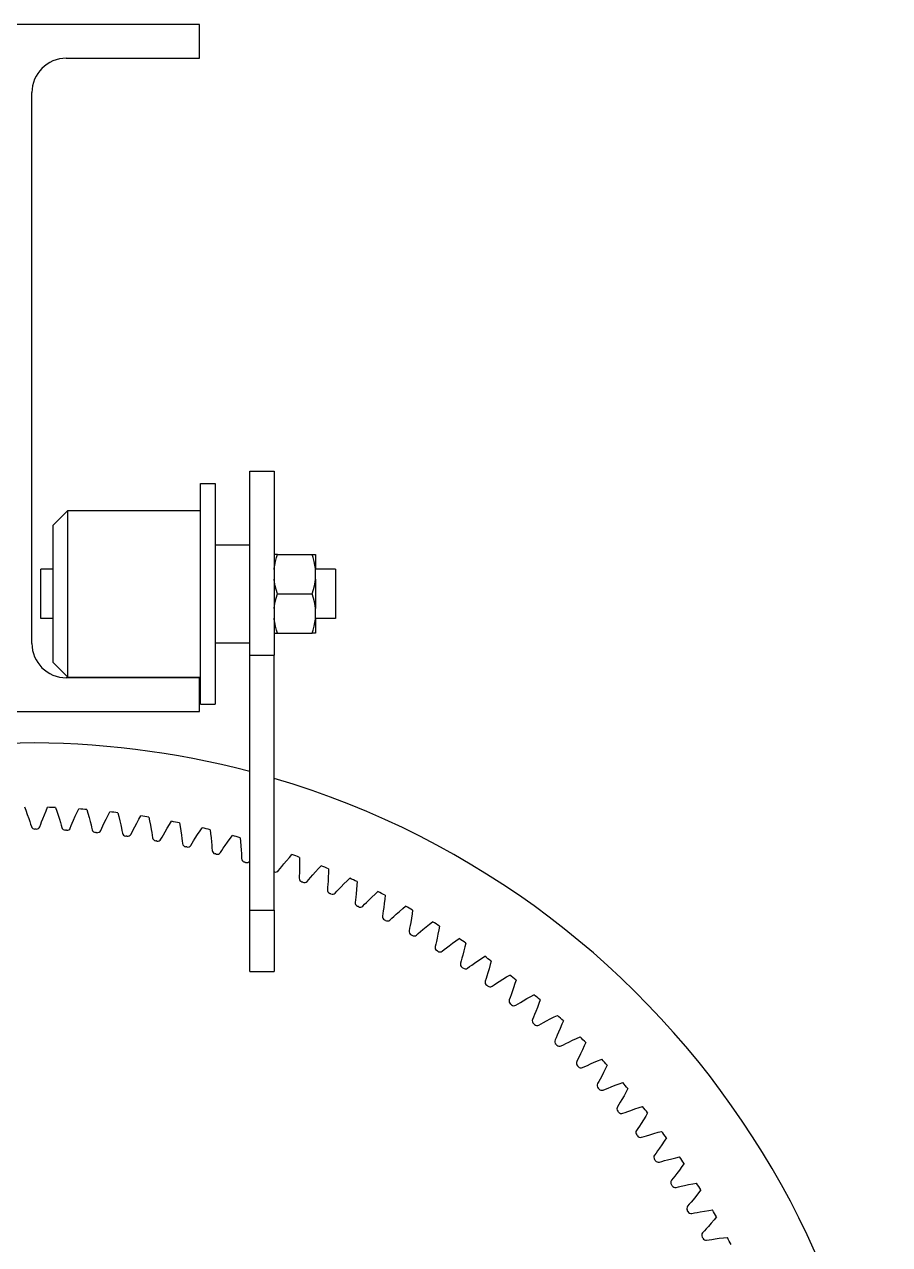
# Model space of a CAD drawing. Extents: x -8712 to 1826, y -2785 to 399.
# Drawn here: x -1887.4 to -1711.2, y -786.5 to -537.9 of the extents above; entities that cross this region are included whole.
import ezdxf

# ---------------------------------------------------------------- set-up
doc = ezdxf.new("R2010")
doc.units = 0
doc.layers.get('0').update_dxf_attribs({"linetype": 'CONTINUOUS'})

msp = doc.modelspace()

# ---------------------------------------------------------------- linework, layer by layer
at = {"color": 1}
for p, q in [((-1851.685938, -537.908262), (-1924.685938, -537.908262)), ((-1851.685938, -544.808262), (-1851.685938, -537.908262)), ((-1878.835938, -544.808262), (-1851.685938, -544.808262)), ((-1885.835938, -664.008262), (-1885.835938, -551.808262)), ((-1841.490409, -666.407862), (-1841.490409, -628.907862)), ((-1841.490409, -628.907862), (-1836.490409, -628.907862)), ((-1836.490409, -628.907862), (-1836.490409, -666.407862)), ((-1851.490409, -676.407862), (-1851.490409, -631.407862)), ((-1851.490409, -631.407862), (-1848.490409, -631.407862)), ((-1848.490409, -631.407862), (-1848.490409, -676.407862)), ((-1878.490409, -636.907862), (-1881.490409, -639.907862)), ((-1878.490409, -670.907862), (-1878.490409, -636.907862)), ((-1878.490409, -636.907862), (-1851.490409, -636.907862)), ((-1881.490409, -667.907862), (-1881.490409, -639.907862)), ((-1848.490409, -643.907862), (-1841.490409, -643.907862)), ((-1835.822059, -645.908121), (-1836.490409, -645.907862)), ((-1836.005229, -646.490852), (-1835.822059, -645.908121)), ((-1835.822059, -645.907862), (-1828.758759, -645.907862)), ((-1828.758759, -645.908121), (-1828.090409, -645.907862)), ((-1828.575589, -646.490852), (-1828.758759, -645.908121)), ((-1828.090409, -645.907862), (-1828.090409, -648.92562)), ((-1836.490411, -648.925633), (-1836.474068, -648.763993)), ((-1836.474068, -648.763993), (-1836.373663, -648.051454)), ((-1836.373663, -648.051454), (-1836.220352, -647.300352)), ((-1836.220352, -647.300352), (-1836.005229, -646.490852)), ((-1828.360466, -647.300352), (-1828.575589, -646.490852)), ((-1828.207155, -648.051454), (-1828.360466, -647.300352)), ((-1828.10675, -648.763993), (-1828.207155, -648.051454)), ((-1828.090407, -648.925633), (-1828.10675, -648.763993)), ((-1883.999933, -658.907862), (-1883.999933, -648.907862)), ((-1881.490409, -648.907862), (-1883.999933, -648.907862)), ((-1836.412682, -651.523285), (-1836.490411, -650.890093)), ((-1828.168137, -651.523285), (-1828.090407, -650.890093)), ((-1828.090409, -650.890089), (-1828.090409, -648.925636)), ((-1828.090409, -650.890105), (-1828.090409, -656.92562)), ((-1823.999933, -648.907862), (-1828.090407, -648.907862)), ((-1823.999933, -648.907862), (-1823.999933, -658.907862)), ((-1836.277835, -652.259706), (-1836.412682, -651.523285)), ((-1836.084425, -653.047019), (-1836.277835, -652.259706)), ((-1835.822059, -653.907324), (-1836.084425, -653.047019)), ((-1828.758759, -653.907324), (-1828.496393, -653.047019)), ((-1828.496393, -653.047019), (-1828.302983, -652.259706)), ((-1828.302983, -652.259706), (-1828.168137, -651.523285)), ((-1836.412682, -656.292439), (-1836.277835, -655.556018)), ((-1836.277835, -655.556018), (-1836.084425, -654.768706)), ((-1836.084425, -654.768706), (-1835.822059, -653.9084)), ((-1835.822059, -653.9084), (-1835.822059, -653.907324)), ((-1835.822059, -653.907862), (-1828.758759, -653.907862)), ((-1828.758759, -653.9084), (-1828.758759, -653.907324)), ((-1828.496393, -654.768706), (-1828.758759, -653.9084)), ((-1828.302983, -655.556018), (-1828.496393, -654.768706)), ((-1828.168137, -656.292439), (-1828.302983, -655.556018)), ((-1836.490411, -656.925631), (-1836.412682, -656.292439)), ((-1828.090407, -656.925631), (-1828.168137, -656.292439)), ((-1828.090409, -658.890089), (-1828.090409, -656.925636)), ((-1881.490409, -658.907862), (-1883.999933, -658.907862)), ((-1836.474068, -659.051728), (-1836.490411, -658.890092)), ((-1836.373663, -659.764273), (-1836.474068, -659.051728)), ((-1836.220352, -660.515373), (-1836.373663, -659.764273)), ((-1836.005229, -661.324873), (-1836.220352, -660.515373)), ((-1828.575589, -661.324873), (-1828.360466, -660.515373)), ((-1828.360466, -660.515373), (-1828.207155, -659.764273)), ((-1828.207155, -659.764273), (-1828.10675, -659.051728)), ((-1828.10675, -659.051728), (-1828.090407, -658.890092)), ((-1828.090409, -658.890105), (-1828.090409, -661.907862)), ((-1823.999933, -658.907862), (-1828.090409, -658.907862)), ((-1836.490409, -661.907862), (-1835.822059, -661.907603)), ((-1835.822059, -661.907603), (-1836.005229, -661.324873)), ((-1835.822059, -661.907862), (-1828.758759, -661.907862)), ((-1835.822059, -661.907862), (-1828.758759, -661.907862)), ((-1835.822059, -661.907862), (-1828.758759, -661.907862)), ((-1835.822059, -661.907862), (-1828.758759, -661.907862)), ((-1828.758759, -661.907603), (-1828.575589, -661.324873)), ((-1828.090409, -661.907862), (-1828.758759, -661.907603)), ((-1848.490409, -663.907862), (-1841.490409, -663.907862)), ((-1878.490409, -670.907862), (-1881.490409, -667.907862)), ((-1841.490409, -718.369387), (-1841.490409, -666.407862)), ((-1841.490409, -666.407862), (-1836.490409, -666.407862)), ((-1836.490409, -718.369387), (-1836.490409, -666.407862)), ((-1851.685938, -671.008262), (-1878.835938, -671.008262)), ((-1878.490409, -670.907862), (-1851.490409, -670.907862)), ((-1851.685938, -677.908262), (-1851.685938, -671.008262)), ((-1924.685938, -677.908262), (-1851.685938, -677.908262)), ((-1851.490409, -676.407862), (-1848.490409, -676.407862)), ((-1887.365908, -697.294562), (-1887.090675, -698.003944)), ((-1887.090675, -698.003944), (-1886.778384, -698.844093)), ((-1883.29325, -698.912581), (-1882.948197, -698.085292)), ((-1882.948197, -698.085292), (-1882.645326, -697.387262)), ((-1881.006531, -697.451651), (-1880.75936, -698.171291)), ((-1880.75936, -698.171291), (-1880.480294, -699.023053)), ((-1877.000536, -699.228314), (-1876.623269, -698.415209)), ((-1876.623269, -698.415209), (-1876.293227, -697.729609)), ((-1874.658223, -697.858286), (-1874.439496, -698.587076)), ((-1870.31617, -698.993188), (-1869.959466, -698.321073)), ((-1886.778384, -698.844093), (-1886.491565, -699.654363)), ((-1886.491565, -699.654363), (-1886.27517, -700.294556)), ((-1886.27517, -700.294556), (-1886.108117, -700.80856)), ((-1886.108117, -700.80856), (-1885.951538, -701.308308)), ((-1884.216184, -701.342387), (-1884.040106, -700.849171)), ((-1884.040106, -700.849171), (-1883.853002, -700.342121)), ((-1883.853002, -700.342121), (-1883.61164, -699.710917)), ((-1883.61164, -699.710917), (-1883.29325, -698.912581)), ((-1880.480294, -699.023053), (-1880.225507, -699.843959)), ((-1880.225507, -699.843959), (-1880.034412, -700.492154)), ((-1880.034412, -700.492154), (-1879.887668, -701.012321)), ((-1877.822846, -701.13409), (-1877.61598, -700.634776)), ((-1877.61598, -700.634776), (-1877.350022, -700.013535)), ((-1877.350022, -700.013535), (-1877.000536, -699.228314)), ((-1874.439496, -698.587076), (-1874.194086, -699.449137)), ((-1874.194086, -699.449137), (-1873.971723, -700.279413)), ((-1873.971723, -700.279413), (-1873.806224, -700.93461)), ((-1873.806224, -700.93461), (-1873.680015, -701.460137)), ((-1871.395255, -701.17207), (-1871.105113, -700.561749)), ((-1871.105113, -700.561749), (-1870.725069, -699.790854)), ((-1870.725069, -699.790854), (-1870.31617, -698.993188)), ((-1868.330775, -698.513842), (-1868.140828, -699.250657)), ((-1868.140828, -699.250657), (-1867.929451, -700.121688)), ((-1867.929451, -700.121688), (-1867.739857, -700.960053)), ((-1867.739857, -700.960053), (-1867.600209, -701.621244)), ((-1864.886542, -701.354715), (-1864.476525, -700.599335)), ((-1864.476525, -700.599335), (-1864.036626, -699.818337)), ((-1864.036626, -699.818337), (-1863.653809, -699.160744)), ((-1862.033942, -699.417306), (-1861.873069, -700.16101)), ((-1861.873069, -700.16101), (-1861.696051, -701.039669)), ((-1858.264539, -701.652509), (-1857.794317, -700.889383)), ((-1857.794317, -700.889383), (-1857.385979, -700.247327)), ((-1855.777433, -700.567287), (-1855.645882, -701.316733)), ((-1879.887668, -701.012321), (-1879.75083, -701.517831)), ((-1878.018152, -701.620012), (-1877.822846, -701.13409)), ((-1873.680015, -701.460137), (-1873.563128, -701.97063)), ((-1871.835798, -702.140758), (-1871.621565, -701.662877)), ((-1871.621565, -701.662877), (-1871.395255, -701.17207)), ((-1867.600209, -701.621244), (-1867.494728, -702.15132)), ((-1867.494728, -702.15132), (-1867.397974, -702.666008)), ((-1865.678654, -702.903819), (-1865.445825, -702.434718)), ((-1865.445825, -702.434718), (-1865.200421, -701.953174)), ((-1865.200421, -701.953174), (-1864.886542, -701.354715)), ((-1861.696051, -701.039669), (-1861.539517, -701.884831)), ((-1861.539517, -701.884831), (-1861.425935, -702.550994)), ((-1861.425935, -702.550994), (-1861.341346, -703.084803)), ((-1861.341346, -703.084803), (-1861.264873, -703.602893)), ((-1859.556216, -703.908021), (-1859.305149, -703.448422)), ((-1859.305149, -703.448422), (-1859.041029, -702.976884)), ((-1859.041029, -702.976884), (-1858.703896, -702.391209)), ((-1858.703896, -702.391209), (-1858.264539, -701.652509)), ((-1855.645882, -701.316733), (-1855.503497, -702.201664)), ((-1855.503497, -702.201664), (-1855.380264, -703.052321)), ((-1855.380264, -703.052321), (-1855.292923, -703.722429)), ((-1852.566709, -703.669634), (-1852.09869, -702.948752)), ((-1852.09869, -702.948752), (-1851.59887, -702.204676)), ((-1851.59887, -702.204676), (-1851.16564, -701.579146)), ((-1849.570896, -701.96201), (-1849.468869, -702.716044)), ((-1849.468869, -702.716044), (-1849.361336, -703.605882)), ((-1845.459838, -703.762186), (-1845.002384, -703.154147)), ((-1855.292923, -703.722429), (-1855.229357, -704.259148)), ((-1855.229357, -704.259148), (-1855.173283, -704.77984)), ((-1853.477922, -705.151815), (-1853.209005, -704.702427)), ((-1853.209005, -704.702427), (-1852.926576, -704.241622)), ((-1852.926576, -704.241622), (-1852.566709, -703.669634)), ((-1849.361336, -703.605882), (-1849.271595, -704.460721)), ((-1849.271595, -704.460721), (-1849.210629, -705.133742)), ((-1849.210629, -705.133742), (-1849.168184, -705.672542)), ((-1849.168184, -705.672542), (-1849.132596, -706.195035)), ((-1847.166793, -706.194798), (-1846.86649, -705.745437)), ((-1846.86649, -705.745437), (-1846.484445, -705.188018)), ((-1846.484445, -705.188018), (-1845.988485, -704.486066)), ((-1845.988485, -704.486066), (-1845.459838, -703.762186)), ((-1843.4239, -703.599326), (-1843.351556, -704.356783)), ((-1843.351556, -704.356783), (-1843.27904, -705.250158)), ((-1843.27904, -705.250158), (-1843.222929, -706.10786)), ((-1847.453145, -706.633282), (-1847.166793, -706.194798)), ((-1843.222929, -706.10786), (-1843.188433, -706.782756)), ((-1843.188433, -706.782756), (-1843.167174, -707.322807)), ((-1843.167174, -707.322807), (-1843.152126, -707.846294)), ((-1834.522098, -708.934932), (-1833.972592, -708.274057)), ((-1833.972592, -708.274057), (-1833.38878, -707.593885)), ((-1833.38878, -707.593885), (-1832.88503, -707.023612)), ((-1831.34634, -707.591265), (-1831.333648, -708.352064)), ((-1831.333648, -708.352064), (-1831.33145, -709.248373)), ((-1835.601206, -710.299737), (-1835.281333, -709.885072)), ((-1835.281333, -709.885072), (-1834.9467, -709.460657)), ((-1834.9467, -709.460657), (-1834.522098, -708.934932)), ((-1831.361368, -710.783356), (-1831.382546, -711.323411)), ((-1831.342806, -710.107834), (-1831.361368, -710.783356)), ((-1831.33145, -709.248373), (-1831.342806, -710.107834)), ((-1828.66046, -711.157684), (-1828.085432, -710.518892)), ((-1828.085432, -710.518892), (-1827.475367, -709.862166)), ((-1827.475367, -709.862166), (-1826.949616, -709.312109)), ((-1825.451585, -710.700444), (-1825.484577, -711.596149)), ((-1825.434399, -709.939733), (-1825.451585, -710.700444)), ((-1831.382546, -711.323411), (-1831.408617, -711.846465)), ((-1829.792318, -712.479072), (-1829.456413, -712.077285)), ((-1829.456413, -712.077285), (-1829.105375, -711.666335)), ((-1829.105375, -711.666335), (-1828.66046, -711.157684)), ((-1825.574736, -713.128773), (-1825.6171, -713.66758)), ((-1825.529668, -712.454501), (-1825.574736, -713.128774)), ((-1825.484577, -711.596149), (-1825.529668, -712.454501)), ((-1822.890606, -713.60885), (-1822.290943, -712.993126)), ((-1822.290943, -712.993126), (-1821.655565, -712.360857)), ((-1821.655565, -712.360857), (-1821.108624, -711.831866)), ((-1819.666254, -713.277942), (-1819.734386, -714.171661)), ((-1819.619215, -712.518492), (-1819.666254, -713.277942)), ((-1825.6171, -713.66758), (-1825.663685, -714.189207)), ((-1824.073469, -714.884783), (-1823.722048, -714.496493)), ((-1823.722048, -714.496493), (-1823.355147, -714.099641)), ((-1823.355147, -714.099641), (-1822.890606, -713.60885)), ((-1819.884645, -715.699565), (-1819.94813, -716.236293)), ((-1819.81314, -715.027582), (-1819.884645, -715.699565)), ((-1819.734386, -714.171661), (-1819.81314, -715.027582)), ((-1817.221433, -716.28465), (-1816.598058, -715.692943)), ((-1816.598058, -715.692943), (-1815.938348, -715.086106)), ((-1815.938348, -715.086106), (-1815.37106, -714.578995)), ((-1813.909757, -715.323567), (-1813.986575, -716.080584)), ((-1819.94813, -716.236293), (-1820.015159, -716.755689)), ((-1818.453476, -717.51316), (-1818.087083, -717.138966)), ((-1818.087083, -717.138966), (-1817.704884, -716.756825)), ((-1817.704884, -716.756825), (-1817.221433, -716.28465)), ((-1814.202039, -717.823108), (-1814.299871, -718.491766)), ((-1814.089742, -716.970939), (-1814.202039, -717.823108)), ((-1813.986575, -716.080584), (-1814.089742, -716.970939)), ((-1811.015558, -718.61418), (-1810.332531, -718.033711)), ((-1810.332531, -718.033711), (-1809.745772, -717.549263)), ((-1808.314827, -718.350631), (-1808.421306, -719.104048)), ((-1841.490409, -730.869387), (-1841.490409, -718.369387)), ((-1841.490409, -718.369387), (-1836.490409, -718.369387)), ((-1836.490409, -718.369387), (-1836.490409, -730.869387)), ((-1814.384379, -719.025588), (-1814.471747, -719.541952)), ((-1814.299871, -718.491766), (-1814.384379, -719.025588)), ((-1812.941007, -720.36015), (-1812.560205, -720.000629)), ((-1812.560205, -720.000629), (-1812.163298, -719.633788)), ((-1812.163298, -719.633788), (-1811.661682, -719.180957)), ((-1811.661682, -719.180957), (-1811.015558, -718.61418)), ((-1808.705015, -720.83677), (-1808.829023, -721.501071)), ((-1808.559349, -719.989667), (-1808.705015, -720.83677)), ((-1808.421306, -719.104048), (-1808.559349, -719.989667)), ((-1804.846759, -721.199127), (-1804.241433, -720.738088)), ((-1808.934423, -722.031164), (-1809.041997, -722.5437)), ((-1808.829023, -721.501071), (-1808.934423, -722.031164)), ((-1807.544559, -723.421364), (-1807.149936, -723.077071)), ((-1807.149936, -723.077071), (-1806.738933, -722.726094)), ((-1806.738933, -722.726094), (-1806.219925, -722.293306)), ((-1806.219925, -722.293306), (-1805.552048, -721.752333)), ((-1805.552048, -721.752333), (-1804.846759, -721.199127)), ((-1803.151734, -723.22319), (-1803.330545, -724.063921)), ((-1802.979029, -722.343673), (-1803.151734, -723.22319)), ((-1802.843053, -721.595017), (-1802.979029, -722.343673)), ((-1803.606668, -725.248387), (-1803.734281, -725.756305)), ((-1803.480538, -724.722841), (-1803.606668, -725.248387)), ((-1803.330545, -724.063921), (-1803.480538, -724.722842)), ((-1801.440153, -726.028977), (-1800.904555, -725.616898)), ((-1800.904555, -725.616898), (-1800.215954, -725.102563)), ((-1800.215954, -725.102563), (-1799.48949, -724.577473)), ((-1799.48949, -724.577473), (-1798.86653, -724.140555)), ((-1797.668134, -725.794464), (-1797.875236, -726.666521)), ((-1797.502871, -725.051723), (-1797.668134, -725.794464)), ((-1802.272454, -726.692081), (-1801.864618, -726.363546)), ((-1801.864618, -726.363546), (-1801.440153, -726.028977)), ((-1798.262662, -728.152108), (-1798.409328, -728.672297)), ((-1798.086916, -727.499584), (-1798.262662, -728.152108)), ((-1797.875236, -726.666521), (-1798.086916, -727.499584)), ((-1795.015503, -728.659704), (-1794.268984, -728.163539)), ((-1794.268984, -728.163539), (-1793.629351, -727.751415)), ((-1798.409328, -728.672297), (-1798.556783, -729.174813)), ((-1797.132822, -730.167259), (-1796.712403, -729.854989)), ((-1796.712403, -729.854989), (-1796.275129, -729.537341)), ((-1796.275129, -729.537341), (-1795.723766, -729.146608)), ((-1795.723766, -729.146608), (-1795.015503, -728.659704)), ((-1792.73799, -730.314353), (-1792.982213, -731.138463)), ((-1792.496811, -729.451098), (-1792.73799, -730.314353)), ((-1792.302515, -728.715418), (-1792.496811, -729.451098)), ((-1841.490409, -730.869387), (-1836.490409, -730.869387)), ((-1793.350417, -732.297614), (-1793.517487, -732.793953)), ((-1793.183442, -731.783584), (-1793.350417, -732.297614)), ((-1792.982213, -731.138463), (-1793.183442, -731.783584)), ((-1791.701232, -733.546014), (-1791.251825, -733.245779)), ((-1791.251825, -733.245779), (-1790.685547, -732.876994)), ((-1790.685547, -732.876994), (-1789.958714, -732.418271)), ((-1789.958714, -732.418271), (-1789.193291, -731.951797)), ((-1789.193291, -731.951797), (-1788.537972, -731.565103)), ((-1787.250006, -732.580454), (-1787.473034, -733.307938)), ((-1792.133587, -733.841538), (-1791.701232, -733.546014)), ((-1788.250708, -735.611669), (-1788.437736, -736.118747)), ((-1788.024308, -734.974946), (-1788.250708, -735.611669)), ((-1787.747919, -734.161059), (-1788.024308, -734.974946)), ((-1787.473034, -733.307938), (-1787.747919, -734.161059)), ((-1784.270238, -735.936405), (-1783.600243, -735.575737)), ((-1788.437736, -736.118747), (-1788.624163, -736.608145)), ((-1787.282458, -737.709254), (-1786.838834, -737.430932)), ((-1786.838834, -737.430932), (-1786.377987, -737.148572)), ((-1786.377987, -737.148572), (-1785.797666, -736.802303)), ((-1785.797666, -736.802303), (-1785.053384, -736.372469)), ((-1785.053384, -736.372469), (-1784.270238, -735.936405)), ((-1782.912715, -738.200709), (-1783.220844, -739.003117)), ((-1782.604549, -737.359038), (-1782.912715, -738.200709)), ((-1782.353132, -736.64087), (-1782.604549, -737.359038)), ((-1783.678859, -740.129806), (-1783.884356, -740.611507)), ((-1783.472068, -739.630461), (-1783.678859, -740.129806)), ((-1783.220844, -739.003117), (-1783.472068, -739.630461)), ((-1781.067661, -740.916483), (-1780.307078, -740.516201)), ((-1780.307078, -740.516201), (-1779.507415, -740.11122)), ((-1779.507415, -740.11122), (-1778.823777, -739.777133)), ((-1782.586915, -741.764442), (-1782.132706, -741.503752)), ((-1782.132706, -741.503752), (-1781.661128, -741.239702)), ((-1781.661128, -741.239702), (-1781.067661, -740.916483)), ((-1778.579229, -743.216766), (-1778.854889, -743.833764)), ((-1778.239835, -742.427074), (-1778.579229, -743.216766)), ((-1777.898863, -741.59815), (-1778.239835, -742.427074)), ((-1777.619444, -740.890407), (-1777.898863, -741.59815)), ((-1779.081124, -744.324604), (-1779.305375, -744.797866)), ((-1778.854888, -743.833764), (-1779.081124, -744.324604)), ((-1777.590104, -745.758193), (-1777.108524, -745.512861)), ((-1777.108524, -745.512861), (-1776.502824, -745.213191)), ((-1776.502824, -745.213191), (-1775.727112, -744.843077)), ((-1775.727112, -744.843077), (-1774.912167, -744.469803)), ((-1774.912167, -744.469803), (-1774.215939, -744.162813)), ((-1773.056242, -745.32251), (-1773.363232, -746.018738)), ((-1778.054198, -746.00085), (-1777.590104, -745.758193)), ((-1774.106619, -747.609396), (-1774.40629, -748.215095)), ((-1773.736484, -746.833636), (-1774.106619, -747.609396)), ((-1773.363232, -746.018738), (-1773.736484, -746.833636)), ((-1774.651622, -748.696675), (-1774.894279, -749.160768)), ((-1774.40629, -748.215095), (-1774.651622, -748.696675)), ((-1773.691296, -750.411946), (-1773.218033, -750.187696)), ((-1773.218033, -750.187696), (-1772.727192, -749.96146)), ((-1772.727192, -749.96146), (-1772.110195, -749.6858)), ((-1772.110195, -749.6858), (-1771.32055, -749.346426)), ((-1771.32055, -749.346426), (-1770.491579, -749.005434)), ((-1770.491579, -749.005434), (-1769.783835, -748.726015)), ((-1769.004649, -750.613987), (-1769.409606, -751.413603)), ((-1768.670562, -749.930348), (-1769.004649, -750.613987)), ((-1770.133131, -752.7677), (-1770.39718, -753.239277)), ((-1769.809912, -752.174232), (-1770.133131, -752.7677)), ((-1769.409606, -751.413603), (-1769.809912, -752.174232)), ((-1770.39718, -753.239277), (-1770.657871, -753.693486)), ((-1769.504936, -754.990928), (-1769.023235, -754.78543)), ((-1769.023235, -754.78543), (-1768.52389, -754.578639)), ((-1768.52389, -754.578639), (-1767.896546, -754.327415)), ((-1767.896546, -754.327415), (-1767.094186, -754.019304)), ((-1767.094186, -754.019304), (-1766.252467, -753.711121)), ((-1766.252467, -753.711121), (-1765.534299, -753.459703)), ((-1764.829834, -755.376809), (-1765.265872, -756.15991)), ((-1764.469166, -754.706814), (-1764.829834, -755.376809)), ((-1766.324361, -757.945405), (-1766.602683, -758.389029)), ((-1766.042001, -757.484558), (-1766.324361, -757.945405)), ((-1765.695732, -756.904237), (-1766.042001, -757.484558)), ((-1765.265872, -756.15991), (-1765.695732, -756.904237)), ((-1765.501574, -759.730735), (-1765.012176, -759.544307)), ((-1765.012176, -759.544307), (-1764.505098, -759.35728)), ((-1764.505098, -759.35728), (-1763.868374, -759.130879)), ((-1763.868374, -759.130879), (-1763.054537, -758.854506)), ((-1763.054537, -758.854506), (-1762.201367, -758.579606)), ((-1762.201367, -758.579606), (-1761.473882, -758.356577)), ((-1760.845226, -760.299862), (-1761.311672, -761.065241)), ((-1760.458532, -759.644543), (-1760.845226, -760.299862)), ((-1762.439443, -762.807803), (-1762.734967, -763.240158)), ((-1762.139208, -762.358397), (-1762.439443, -762.807803)), ((-1761.770423, -761.792118), (-1762.139208, -762.358397)), ((-1761.311672, -761.065241), (-1761.770423, -761.792118)), ((-1761.687382, -764.624059), (-1761.191043, -764.456989)), ((-1761.191043, -764.456989), (-1760.677013, -764.290013)), ((-1760.677013, -764.290013), (-1760.031891, -764.088784)), ((-1760.031891, -764.088784), (-1759.207832, -763.844576)), ((-1759.207832, -763.844576), (-1758.344527, -763.603383)), ((-1758.344527, -763.603383), (-1757.608847, -763.409087)), ((-1757.056968, -765.375555), (-1757.553103, -766.122031)), ((-1756.644844, -764.735923), (-1757.056968, -765.375555)), ((-1758.748417, -767.818974), (-1759.060687, -768.239393)), ((-1758.43077, -767.381701), (-1758.748417, -767.818974)), ((-1758.040037, -766.830337), (-1758.43077, -767.381701)), ((-1757.553103, -766.122031), (-1758.040037, -766.830337)), ((-1758.068242, -769.663355), (-1757.565726, -769.5159)), ((-1757.565726, -769.5159), (-1757.045537, -769.369233)), ((-1757.045537, -769.369233), (-1756.393013, -769.193487)), ((-1756.393013, -769.193487), (-1755.560001, -768.98182)), ((-1755.560001, -768.98182), (-1754.687892, -768.774705)), ((-1754.687892, -768.774705), (-1753.945151, -768.609442)), ((-1753.033983, -769.973101), (-1753.470901, -770.596061)), ((-1755.256975, -772.97119), (-1755.58551, -773.379025)), ((-1754.922405, -772.546725), (-1755.256975, -772.97119)), ((-1754.510327, -772.011126), (-1754.922405, -772.546725)), ((-1753.995961, -771.322483), (-1754.510327, -772.011126)), ((-1753.470901, -770.596061), (-1753.995961, -771.322483)), ((-1754.649734, -774.840852), (-1754.141816, -774.71324)), ((-1754.141816, -774.71324), (-1753.61627, -774.587109)), ((-1753.61627, -774.587109), (-1752.957349, -774.437116)), ((-1752.957349, -774.437116), (-1752.116669, -774.258316)), ((-1752.116669, -774.258316), (-1751.237102, -774.0856)), ((-1751.237102, -774.0856), (-1750.488446, -773.949624)), ((-1749.631517, -775.348004), (-1750.092556, -775.95333)), ((-1751.619523, -777.845504), (-1751.970499, -778.256507)), ((-1751.186735, -777.326497), (-1751.619523, -777.845504)), ((-1750.645729, -776.658578), (-1751.186735, -777.326497)), ((-1750.092556, -775.95333), (-1750.645729, -776.658578)), ((-1751.970499, -778.256507), (-1752.314792, -778.65113)), ((-1751.437129, -780.148568), (-1750.924593, -780.040995)), ((-1750.924593, -780.040995), (-1750.3945, -779.935594)), ((-1750.3945, -779.935594), (-1749.730199, -779.811586)), ((-1749.730199, -779.811586), (-1748.883147, -779.665928)), ((-1748.883147, -779.665928), (-1747.997477, -779.527877)), ((-1747.997477, -779.527877), (-1747.24406, -779.421398)), ((-1748.074386, -782.768253), (-1748.527217, -783.269869)), ((-1747.507575, -782.122089), (-1748.074386, -782.768253)), ((-1746.92714, -781.439102), (-1747.507575, -782.122089)), ((-1746.442692, -780.852343), (-1746.92714, -781.439102)), ((-1748.894058, -783.666776), (-1749.253578, -784.047577)), ((-1748.527217, -783.269869), (-1748.894058, -783.666776)), ((-1747.919017, -785.49095), (-1747.385195, -785.406442)), ((-1747.385195, -785.406442), (-1746.716537, -785.30861)), ((-1746.716537, -785.30861), (-1745.86442, -785.196319)), ((-1745.86442, -785.196319), (-1744.974013, -785.093146)), ((-1744.974013, -785.093146), (-1744.216996, -785.016328)), ((-1748.435381, -785.578318), (-1747.919017, -785.49095))]:
    msp.add_line(p, q, dxfattribs=at)
for centre, radius, start, end in [((-1878.835938, -551.808262), 7, 90, 180), ((-1878.835938, -664.008262), 7, 180, 270), ((-1886.185938, -859.292509), 175, 75.199001, 106.160185), ((-1886.185938, -859.292509), 175, 107.873488, 73.50008), ((-1888.185937, -859.292486), 162, 87.459973, 88.040027), ((-1888.185936, -859.292486), 162, 85.209973, 85.790027), ((-1888.185935, -859.292487), 162, 82.959973, 83.540027), ((-1888.185934, -859.292487), 162, 80.709973, 81.290027), ((-1888.185933, -859.292487), 162, 78.459973, 79.040027), ((-1885.240039, -701.071098), 0.75, 198.438167, 272.121774), ((-1888.185938, -859.292509), 157.5, 88.831833, 88.918167), ((-1884.917822, -701.077425), 0.75, 265.628229, 339.311797), ((-1879.030567, -701.308736), 0.75, 196.188167, 269.871774), ((-1888.185938, -859.292509), 157.5, 86.581833, 86.668167), ((-1878.708846, -701.327709), 0.75, 263.378229, 337.061797), ((-1872.835211, -701.789974), 0.75, 193.938167, 267.621774), ((-1888.185938, -859.292509), 157.5, 84.331833, 84.418167), ((-1872.514484, -701.821563), 0.75, 261.128229, 334.811797), ((-1866.663526, -702.514069), 0.75, 191.688167, 265.371774), ((-1888.185938, -859.292509), 157.5, 82.081833, 82.168167), ((-1866.344286, -702.558226), 0.75, 258.878229, 332.561797), ((-1888.185932, -859.292487), 162, 76.209973, 76.790027), ((-1888.185932, -859.292487), 162, 73.959973, 74.540027), ((-1860.525026, -703.479906), 0.75, 189.438167, 263.121774), ((-1888.185938, -859.292509), 157.5, 79.831833, 79.918167), ((-1860.207766, -703.536561), 0.75, 256.628229, 330.311797), ((-1854.429177, -704.685994), 0.75, 187.188167, 260.871774), ((-1888.185938, -859.292509), 157.5, 77.581833, 77.668167), ((-1854.114386, -704.755061), 0.75, 254.378229, 328.061797), ((-1848.385379, -706.130474), 0.75, 184.938167, 258.621774), ((-1888.185938, -859.292509), 157.5, 75.331833, 75.418167), ((-1848.073542, -706.211847), 0.75, 252.128229, 325.811797), ((-1842.402951, -707.811119), 0.75, 182.688167, 256.371774), ((-1842.094549, -707.904672), 0.75, 249.878229, 323.561797), ((-1888.18593, -859.292488), 162, 69.459973, 70.040027), ((-1888.185938, -859.292509), 157.5, 73.081833, 73.168167), ((-1888.185938, -859.292509), 157.5, 70.831833, 70.838889), ((-1836.186625, -709.830926), 0.75, 247.628229, 321.311797), ((-1888.185929, -859.292488), 162, 67.209973, 67.790027), ((-1830.658992, -711.870177), 0.75, 178.188167, 251.871774), ((-1888.185938, -859.292509), 157.5, 68.581833, 68.668167), ((-1830.35888, -711.987639), 0.75, 245.378229, 319.061797), ((-1888.185928, -859.292488), 162, 64.959973, 65.540027), ((-1824.915569, -714.242332), 0.75, 175.938167, 249.621774), ((-1888.185938, -859.292509), 157.5, 66.331833, 66.418167), ((-1824.620301, -714.371485), 0.75, 243.128229, 316.811797), ((-1888.185927, -859.292489), 162, 62.709973, 63.290027), ((-1819.269705, -716.838143), 0.75, 173.688167, 247.371774), ((-1888.185938, -859.292509), 157.5, 64.081833, 64.168167), ((-1818.979735, -716.978789), 0.75, 240.878229, 314.561797), ((-1888.185927, -859.292489), 162, 60.459973, 61.040027), ((-1813.730105, -719.653609), 0.75, 171.438167, 245.121774), ((-1888.185938, -859.292509), 157.5, 61.831833, 61.918167), ((-1813.44588, -719.805531), 0.75, 238.628229, 312.311797), ((-1888.185926, -859.29249), 162, 58.209973, 58.790027), ((-1808.30531, -722.684388), 0.75, 169.188167, 242.871774), ((-1888.185938, -859.292509), 157.5, 59.581833, 59.668167), ((-1808.027269, -722.847351), 0.75, 236.378229, 310.061797), ((-1803.003686, -725.925807), 0.75, 166.938167, 240.621774), ((-1888.185925, -859.29249), 162, 55.959973, 56.540027), ((-1888.185938, -859.292509), 157.5, 57.331833, 57.418167), ((-1802.732257, -726.09956), 0.75, 234.128229, 307.811797), ((-1888.185924, -859.292491), 162, 53.709973, 54.290027), ((-1797.833406, -729.372867), 0.75, 164.688167, 238.371774), ((-1888.185938, -859.292509), 157.5, 55.081833, 55.168167), ((-1797.569008, -729.557142), 0.75, 231.878229, 305.561797), ((-1792.802443, -733.020254), 0.75, 162.438167, 236.121774), ((-1888.185924, -859.292491), 162, 51.459973, 52.040027), ((-1888.185938, -859.292509), 157.5, 52.831833, 52.918167), ((-1792.545483, -733.214768), 0.75, 229.628229, 303.311797), ((-1888.185923, -859.292492), 162, 49.209973, 49.790027), ((-1787.918555, -736.862344), 0.75, 160.188167, 233.871774), ((-1888.185938, -859.292509), 157.5, 50.581833, 50.668167), ((-1787.66943, -737.066796), 0.75, 227.378229, 301.061797), ((-1783.189272, -740.893212), 0.75, 157.938167, 231.621774), ((-1888.185922, -859.292492), 162, 46.959973, 47.540027), ((-1888.185938, -859.292509), 157.5, 48.331833, 48.418167), ((-1782.948365, -741.107287), 0.75, 225.128229, 298.811797), ((-1778.621886, -745.106643), 0.75, 155.688167, 229.371774), ((-1888.185938, -859.292509), 157.5, 46.081833, 46.168167), ((-1888.185922, -859.292493), 162, 44.709973, 45.290027), ((-1778.38957, -745.330011), 0.75, 222.878229, 296.561797), ((-1774.22344, -749.496141), 0.75, 153.438167, 227.121774), ((-1888.185938, -859.292509), 157.5, 43.831833, 43.918167), ((-1774.000072, -749.728457), 0.75, 220.628229, 294.311797), ((-1888.185921, -859.292494), 162, 42.459973, 43.040027), ((-1770.000716, -754.054937), 0.75, 151.188167, 224.871774), ((-1888.185938, -859.292509), 157.5, 41.581833, 41.668167), ((-1769.786641, -754.295843), 0.75, 218.378229, 292.061797), ((-1888.185921, -859.292494), 162, 40.209973, 40.790027), ((-1765.960224, -758.776001), 0.75, 148.938167, 222.621774), ((-1888.185938, -859.292509), 157.5, 39.331833, 39.418167), ((-1765.755773, -759.025126), 0.75, 216.128229, 289.811797), ((-1888.18592, -859.292495), 162, 37.959973, 38.540027), ((-1762.108196, -763.652055), 0.75, 146.688167, 220.371774), ((-1888.185938, -859.292509), 157.5, 37.081833, 37.168167), ((-1761.913683, -763.909015), 0.75, 213.878229, 287.561797), ((-1888.185919, -859.292496), 162, 35.709973, 36.290027), ((-1758.450571, -768.675579), 0.75, 144.438167, 218.121774), ((-1888.185938, -859.292509), 157.5, 34.831833, 34.918167), ((-1758.266296, -768.939977), 0.75, 211.628229, 285.311797), ((-1888.185919, -859.292496), 162, 33.459973, 34.040027), ((-1754.992988, -773.838828), 0.75, 142.188167, 215.871774), ((-1888.185938, -859.292509), 157.5, 32.581833, 32.668167), ((-1754.819235, -774.110257), 0.75, 209.378229, 283.061797), ((-1888.185918, -859.292497), 162, 31.209973, 31.790027), ((-1751.74078, -779.13384), 0.75, 139.938167, 213.621774), ((-1888.185937, -859.292509), 157.5, 30.331833, 30.418167), ((-1751.577817, -779.411882), 0.75, 207.128229, 280.811797), ((-1888.185918, -859.292498), 162, 28.959973, 29.540027), ((-1748.698959, -784.552451), 0.75, 137.688167, 211.371774), ((-1888.185938, -859.292509), 157.5, 28.081833, 28.168167), ((-1748.547038, -784.836676), 0.75, 204.878229, 278.561797), ((-1888.185918, -859.292499), 162, 26.709973, 27.290027)]:
    msp.add_arc(centre, radius, start, end, dxfattribs=at)

doc.saveas('drawing.dxf')
